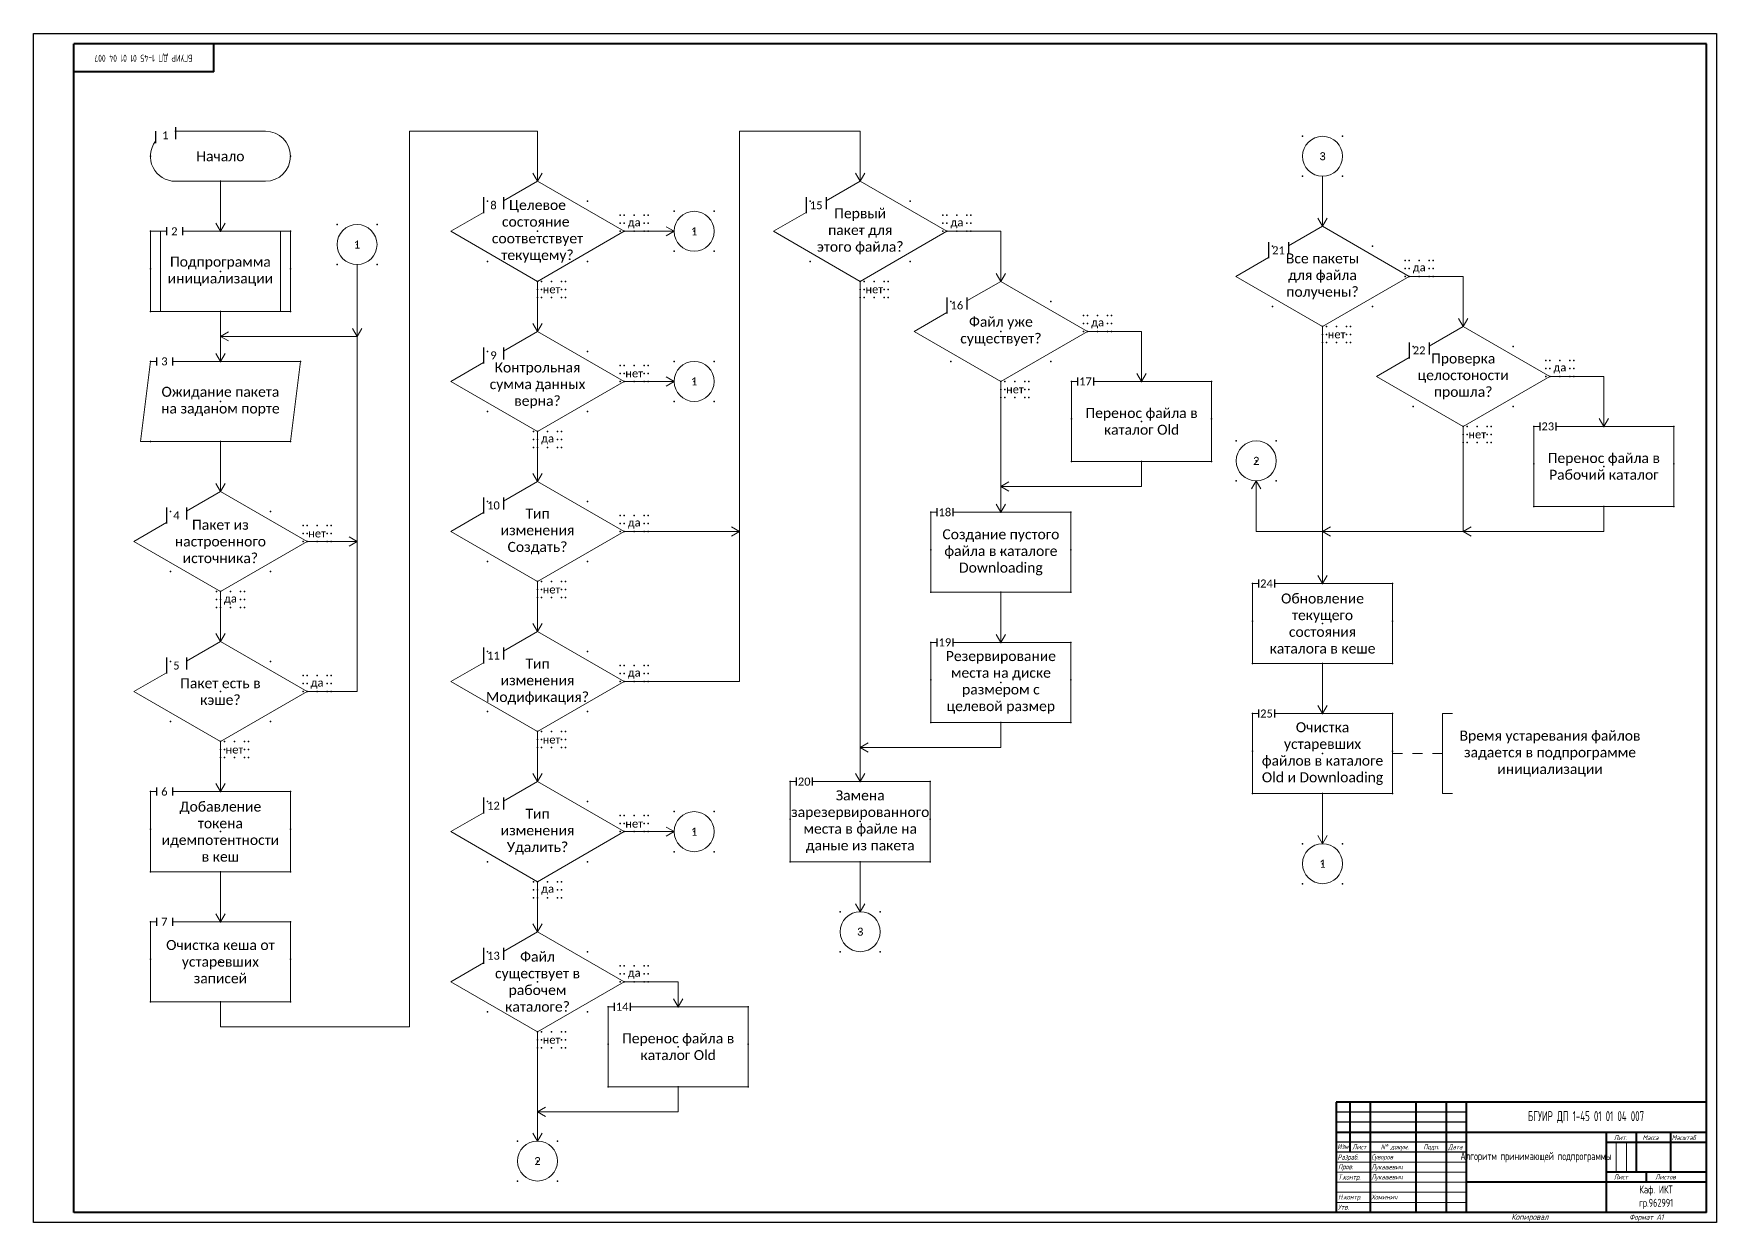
# Model space of a CAD drawing. Extents: x -1063 to 1165, y -1380 to -338.
# Drawn here: x -285 to 556, y -1314 to -720 of the extents above; entities that cross this region are included whole.
import ezdxf

# ---------------------------------------------------------------- set-up
doc = ezdxf.new("R2010")
doc.units = 0
doc.header["$MEASUREMENT"] = 0
doc.layers.get('0').update_dxf_attribs({"linetype": 'CONTINUOUS'})
doc.layers.add('KONTUR', color=7, linetype='CONTINUOUS')
doc.layers.add('Тонкие', color=7, linetype='CONTINUOUS')
doc.layers.add('Невидимка', color=131, linetype='CONTINUOUS', plot=False)
for name, color, linetype, lineweight in [('Основная', 7, 'CONTINUOUS', 40), ('Схема', 50, 'CONTINUOUS', 20), ('текст', 7, 'CONTINUOUS', 20), ('тонкая', 7, 'CONTINUOUS', 20)]:
    doc.layers.add(name, color=color, linetype=linetype, lineweight=lineweight)
doc.styles.add('ЕСКД', font='eskd15.shx', dxfattribs={"width": 0.8})
doc.styles.add('стиль1', font='romans.shx', dxfattribs={"width": 0.75, "oblique": 15, "height": 3.5})

msp = doc.modelspace()

# ---------------------------------------------------------------- linework, layer by layer
for p, q in [((430.74, -1259.18), (365.74, -1259.18)), ((430.74, -1264.18), (365.74, -1264.18)), ((430.74, -1274.18), (365.74, -1274.18)), ((430.74, -1279.18), (365.74, -1279.18)), ((500.74, -1309.18), (500.74, -1309.18))]:
    msp.add_line(p, q)
at = {"layer": 'KONTUR'}
for p, q in [((-285.26, -1314.18), (-285.26, -720.18)), ((-285.26, -720.18), (555.74, -720.18)), ((555.74, -720.18), (555.74, -1314.18)), ((555.74, -1314.18), (-285.26, -1314.18))]:
    msp.add_line(p, q, dxfattribs=at)
at = {"layer": 'Невидимка'}
for p, q in [((-224.43, -768.95), (-224.43, -774.95)), ((-214.43, -766.95), (-214.43, -772.95)), ((-60.44, -801.95), (-60.44, -809.95)), ((-50.44, -801.95), (-50.44, -807.95)), ((100.85, -801.95), (100.85, -809.95)), ((110.85, -801.95), (110.85, -807.95)), ((-218.93, -816.95), (-218.93, -820.95)), ((-210.93, -816.95), (-210.93, -820.95)), ((331.91, -824.45), (331.91, -832.45)), ((341.91, -824.45), (341.91, -830.45)), ((171.16, -851.95), (171.16, -859.95)), ((181.16, -851.95), (181.16, -857.95)), ((402.21, -874.45), (402.21, -882.45)), ((412.21, -874.45), (412.21, -880.45)), ((-223.93, -881.95), (-223.93, -885.95)), ((-215.93, -881.95), (-215.93, -885.95)), ((-60.44, -876.95), (-60.44, -884.95)), ((-50.44, -876.95), (-50.44, -882.95)), ((236.46, -891.95), (236.46, -895.95)), ((244.46, -891.95), (244.46, -895.95)), ((467.51, -914.45), (467.51, -918.45)), ((475.51, -914.45), (475.51, -918.45)), ((-218.93, -956.95), (-218.93, -964.95)), ((-208.93, -956.95), (-208.93, -962.95)), ((-60.44, -951.95), (-60.44, -959.95)), ((-50.44, -951.95), (-50.44, -957.95)), ((166.16, -957.35), (166.16, -961.35)), ((174.16, -957.35), (174.16, -961.35)), ((326.91, -992.95), (326.91, -996.95)), ((334.91, -992.95), (334.91, -996.95)), ((166.16, -1022.35), (166.16, -1026.35)), ((174.16, -1022.35), (174.16, -1026.35)), ((-218.93, -1031.95), (-218.93, -1039.95)), ((-208.93, -1031.95), (-208.93, -1037.95)), ((-60.44, -1026.95), (-60.44, -1034.95)), ((-50.44, -1026.95), (-50.44, -1032.95)), ((326.91, -1057.95), (326.91, -1061.95)), ((334.91, -1057.95), (334.91, -1061.95)), ((95.85, -1091.95), (95.85, -1095.95)), ((103.85, -1091.95), (103.85, -1095.95)), ((-223.93, -1096.95), (-223.93, -1100.95)), ((-215.93, -1096.95), (-215.93, -1100.95)), ((-60.44, -1101.95), (-60.44, -1109.95)), ((-50.44, -1101.95), (-50.44, -1107.95)), ((-223.93, -1161.95), (-223.93, -1165.95)), ((-215.93, -1161.95), (-215.93, -1165.95)), ((-60.44, -1176.95), (-60.44, -1184.95)), ((-50.44, -1176.95), (-50.44, -1182.95)), ((4.86, -1204.45), (4.86, -1208.45)), ((12.86, -1204.45), (12.86, -1208.45))]:
    msp.add_line(p, q, dxfattribs=at)
for p in [(-214.43, -768.95), (348.91, -771.45), (368.91, -771.45), (-226.93, -781.45), (-156.93, -781.45), (358.91, -781.45), (358.91, -781.45), (-191.93, -793.95), (348.91, -791.45), (368.91, -791.45), (-58.44, -803.95), (-8.44, -803.95), (102.85, -803.95), (152.85, -803.95), (-133.63, -815.55), (-113.63, -815.55), (7.86, -810.95), (7.86, -814.95), (9.86, -810.95), (9.86, -814.95), (14.86, -810.95), (19.86, -810.95), (19.86, -814.95), (21.86, -810.95), (21.86, -814.95), (34.86, -808.95), (54.86, -808.95), (169.16, -810.95), (169.16, -814.95), (171.16, -810.95), (171.16, -814.95), (176.16, -810.95), (181.16, -810.95), (181.16, -814.95), (183.16, -810.95), (183.16, -814.95), (-226.93, -818.95), (-191.93, -818.95), (-156.93, -818.95), (-33.44, -818.95), (7.86, -818.95), (9.86, -818.95), (14.86, -818.95), (19.86, -818.95), (21.86, -818.95), (44.86, -818.95), (44.86, -818.95), (127.85, -818.95), (169.16, -818.95), (171.16, -818.95), (176.16, -818.95), (181.16, -818.95), (183.16, -818.95), (-123.63, -825.55), (-123.63, -825.55), (34.86, -828.95), (54.86, -828.95), (333.91, -826.45), (383.91, -826.45), (-226.93, -837.7), (-191.93, -838.95), (-191.93, -838.95), (-156.93, -837.7), (-133.63, -835.55), (-113.63, -835.55), (-58.44, -833.95), (-8.44, -833.95), (102.85, -833.95), (152.85, -833.95), (400.21, -833.45), (400.21, -837.45), (402.21, -833.45), (402.21, -837.45), (407.21, -833.45), (412.21, -833.45), (412.21, -837.45), (414.21, -833.45), (414.21, -837.45), (-33.44, -843.95), (-33.44, -847.95), (-31.44, -843.95), (-31.44, -847.95), (-26.44, -843.95), (-21.44, -843.95), (-21.44, -847.95), (-19.44, -843.95), (-19.44, -847.95), (127.85, -843.95), (127.85, -847.95), (129.85, -843.95), (129.85, -847.95), (134.85, -843.95), (139.85, -843.95), (139.85, -847.95), (141.85, -843.95), (141.85, -847.95), (358.91, -841.45), (400.21, -841.45), (402.21, -841.45), (407.21, -841.45), (412.21, -841.45), (414.21, -841.45), (-33.44, -851.95), (-31.44, -851.95), (-26.44, -851.95), (-21.44, -851.95), (-19.44, -851.95), (127.85, -851.95), (129.85, -851.95), (134.85, -851.95), (139.85, -851.95), (141.85, -851.95), (173.16, -853.95), (223.16, -853.95), (333.91, -856.45), (383.91, -856.45), (-226.93, -858.95), (-191.93, -858.95), (-156.93, -858.95), (239.46, -860.95), (239.46, -864.95), (241.46, -860.95), (241.46, -864.95), (246.46, -860.95), (251.46, -860.95), (251.46, -864.95), (253.46, -860.95), (253.46, -864.95), (198.16, -868.95), (239.46, -868.95), (241.46, -868.95), (246.46, -868.95), (251.46, -868.95), (253.46, -868.95), (358.91, -866.45), (358.91, -866.45), (358.91, -870.45), (358.91, -870.45), (358.91, -874.45), (358.91, -874.45), (360.91, -866.45), (360.91, -866.45), (360.91, -870.45), (360.91, -870.45), (360.91, -874.45), (360.91, -874.45), (365.91, -866.45), (365.91, -866.45), (365.91, -874.45), (365.91, -874.45), (370.91, -866.45), (370.91, -866.45), (370.91, -870.45), (370.91, -870.45), (370.91, -874.45), (370.91, -874.45), (372.91, -866.45), (372.91, -866.45), (372.91, -870.45), (372.91, -870.45), (372.91, -874.45), (372.91, -874.45), (-58.44, -878.95), (-8.44, -878.95), (404.21, -876.45), (454.21, -876.45), (-226.93, -883.95), (-191.93, -883.95), (-151.93, -883.95), (7.86, -885.95), (7.86, -889.95), (9.86, -885.95), (9.86, -889.95), (14.86, -885.95), (19.86, -885.95), (19.86, -889.95), (21.86, -885.95), (21.86, -889.95), (34.86, -883.95), (54.86, -883.95), (173.16, -883.95), (223.16, -883.95), (429.21, -891.45), (470.51, -883.45), (470.51, -887.45), (470.51, -891.45), (472.51, -883.45), (472.51, -887.45), (472.51, -891.45), (477.51, -883.45), (477.51, -891.45), (482.51, -883.45), (482.51, -887.45), (482.51, -891.45), (484.51, -883.45), (484.51, -887.45), (484.51, -891.45), (-33.44, -893.95), (7.86, -893.95), (9.86, -893.95), (14.86, -893.95), (19.86, -893.95), (21.86, -893.95), (44.86, -893.95), (44.86, -893.95), (198.16, -893.95), (198.16, -897.95), (200.16, -893.95), (200.16, -897.95), (205.16, -893.95), (210.16, -893.95), (210.16, -897.95), (212.16, -893.95), (212.16, -897.95), (233.46, -893.95), (268.46, -893.95), (303.46, -893.95), (-191.93, -903.95), (-191.93, -903.95), (34.86, -903.95), (54.86, -903.95), (198.16, -901.95), (200.16, -901.95), (205.16, -901.95), (210.16, -901.95), (212.16, -901.95), (404.21, -906.45), (454.21, -906.45), (-58.44, -908.95), (-8.44, -908.95), (233.46, -912.7), (268.46, -913.95), (268.46, -913.95), (303.46, -912.7), (429.21, -916.45), (431.21, -916.45), (436.21, -916.45), (441.21, -916.45), (443.21, -916.45), (464.51, -916.45), (499.51, -916.45), (534.51, -916.45), (-226.93, -923.95), (-191.93, -923.95), (-156.93, -923.95), (-35.44, -918.95), (-35.44, -922.95), (-33.44, -918.95), (-33.44, -922.95), (-28.44, -918.95), (-23.44, -918.95), (-23.44, -922.95), (-21.44, -918.95), (-21.44, -922.95), (315.78, -923.66), (335.78, -923.66), (429.21, -920.45), (429.21, -924.45), (431.21, -920.45), (431.21, -924.45), (436.21, -924.45), (441.21, -920.45), (441.21, -924.45), (443.21, -920.45), (443.21, -924.45), (-35.44, -926.95), (-33.44, -926.95), (-28.44, -926.95), (-23.44, -926.95), (-21.44, -926.95), (233.46, -933.95), (268.46, -933.95), (303.46, -933.95), (325.78, -933.66), (325.78, -933.66), (464.51, -935.2), (499.51, -936.45), (499.51, -936.45), (534.51, -935.2), (315.78, -943.66), (335.78, -943.66), (-58.44, -953.95), (-8.44, -953.95), (464.51, -956.45), (499.51, -956.45), (534.51, -956.45), (-216.93, -958.95), (-166.93, -958.95), (-150.63, -965.95), (-148.63, -965.95), (-143.63, -965.95), (-138.63, -965.95), (-136.63, -965.95), (7.86, -960.95), (7.86, -964.95), (9.86, -960.95), (9.86, -964.95), (14.86, -960.95), (19.86, -960.95), (19.86, -964.95), (21.86, -960.95), (21.86, -964.95), (163.16, -959.35), (198.16, -959.35), (233.16, -959.35), (-191.93, -973.95), (-150.63, -969.95), (-150.63, -973.95), (-148.63, -969.95), (-148.63, -973.95), (-143.63, -973.95), (-138.63, -969.95), (-138.63, -973.95), (-136.63, -969.95), (-136.63, -973.95), (-33.44, -968.95), (7.86, -968.95), (9.86, -968.95), (14.86, -968.95), (19.86, -968.95), (21.86, -968.95), (-58.44, -983.95), (-8.44, -983.95), (163.16, -978.1), (198.16, -979.35), (198.16, -979.35), (233.16, -978.1), (-216.93, -988.95), (-166.93, -988.95), (-193.93, -998.95), (-191.93, -998.95), (-186.93, -998.95), (-181.93, -998.95), (-179.93, -998.95), (-33.44, -993.95), (-33.44, -997.95), (-31.44, -993.95), (-31.44, -997.95), (-26.44, -993.95), (-21.44, -993.95), (-21.44, -997.95), (-19.44, -993.95), (-19.44, -997.95), (163.16, -999.35), (198.16, -999.35), (233.16, -999.35), (323.91, -994.95), (358.91, -994.95), (393.91, -994.95), (-193.93, -1002.95), (-193.93, -1006.95), (-191.93, -1002.95), (-191.93, -1006.95), (-186.93, -1006.95), (-181.93, -1002.95), (-181.93, -1006.95), (-179.93, -1002.95), (-179.93, -1006.95), (-33.44, -1001.95), (-31.44, -1001.95), (-26.44, -1001.95), (-21.44, -1001.95), (-19.44, -1001.95), (323.91, -1013.7), (358.91, -1014.95), (358.91, -1014.95), (393.91, -1013.7), (163.16, -1024.35), (198.16, -1024.35), (233.16, -1024.35), (-216.93, -1033.95), (-166.93, -1033.95), (-58.44, -1028.95), (-8.44, -1028.95), (-150.63, -1040.95), (-148.63, -1040.95), (-143.63, -1040.95), (-138.63, -1040.95), (-136.63, -1040.95), (7.86, -1035.95), (7.86, -1039.95), (9.86, -1035.95), (9.86, -1039.95), (14.86, -1035.95), (19.86, -1035.95), (19.86, -1039.95), (21.86, -1035.95), (21.86, -1039.95), (323.91, -1034.95), (358.91, -1034.95), (393.91, -1034.95), (-191.93, -1048.95), (-150.63, -1044.95), (-150.63, -1048.95), (-148.63, -1044.95), (-148.63, -1048.95), (-143.63, -1048.95), (-138.63, -1044.95), (-138.63, -1048.95), (-136.63, -1044.95), (-136.63, -1048.95), (-33.44, -1043.95), (7.86, -1043.95), (9.86, -1043.95), (14.86, -1043.95), (19.86, -1043.95), (21.86, -1043.95), (163.16, -1043.1), (198.16, -1044.35), (198.16, -1044.35), (233.16, -1043.1), (-58.44, -1058.95), (-8.44, -1058.95), (-216.93, -1063.95), (-166.93, -1063.95), (163.16, -1064.35), (198.16, -1064.35), (233.16, -1064.35), (323.91, -1059.95), (358.91, -1059.95), (393.91, -1059.95), (-191.93, -1073.95), (-189.93, -1073.95), (-184.93, -1073.95), (-179.93, -1073.95), (-177.93, -1073.95), (-33.44, -1068.95), (-33.44, -1072.95), (-31.44, -1068.95), (-31.44, -1072.95), (-26.44, -1068.95), (-21.44, -1068.95), (-21.44, -1072.95), (-19.44, -1068.95), (-19.44, -1072.95), (-191.93, -1077.95), (-191.93, -1081.95), (-189.93, -1077.95), (-189.93, -1081.95), (-184.93, -1081.95), (-179.93, -1077.95), (-179.93, -1081.95), (-177.93, -1077.95), (-177.93, -1081.95), (-33.44, -1076.95), (-31.44, -1076.95), (-26.44, -1076.95), (-21.44, -1076.95), (-19.44, -1076.95), (323.91, -1078.7), (358.91, -1079.95), (358.91, -1079.95), (393.91, -1078.7), (-226.93, -1098.95), (-191.93, -1098.95), (-156.93, -1098.95), (92.85, -1093.95), (127.85, -1093.95), (162.85, -1093.95), (323.91, -1099.95), (358.91, -1099.95), (393.91, -1099.95), (-58.44, -1103.95), (-8.44, -1103.95), (34.86, -1108.95), (54.86, -1108.95), (-226.93, -1117.7), (-156.93, -1117.7), (7.86, -1110.95), (7.86, -1114.95), (9.86, -1110.95), (9.86, -1114.95), (14.86, -1110.95), (19.86, -1110.95), (19.86, -1114.95), (21.86, -1110.95), (21.86, -1114.95), (92.85, -1112.7), (127.85, -1113.95), (127.85, -1113.95), (162.85, -1112.7), (-191.93, -1118.95), (-191.93, -1118.95), (-33.44, -1118.95), (7.86, -1118.95), (9.86, -1118.95), (14.86, -1118.95), (19.86, -1118.95), (21.86, -1118.95), (44.86, -1118.95), (44.86, -1118.95), (348.91, -1124.95), (368.91, -1124.95), (-58.44, -1133.95), (-8.44, -1133.95), (34.86, -1128.95), (54.86, -1128.95), (92.85, -1133.95), (127.85, -1133.95), (162.85, -1133.95), (358.91, -1134.95), (358.91, -1134.95), (-226.93, -1138.95), (-191.93, -1138.95), (-156.93, -1138.95), (-35.44, -1143.95), (-35.44, -1147.95), (-35.44, -1151.95), (-33.44, -1143.95), (-33.44, -1147.95), (-33.44, -1151.95), (-28.44, -1143.95), (-28.44, -1151.95), (-23.44, -1143.95), (-23.44, -1147.95), (-23.44, -1151.95), (-21.44, -1143.95), (-21.44, -1147.95), (-21.44, -1151.95), (348.91, -1144.95), (368.91, -1144.95), (117.85, -1158.95), (137.85, -1158.95), (-226.93, -1163.95), (-191.93, -1163.95), (-156.93, -1163.95), (127.85, -1168.95), (127.85, -1168.95), (-226.93, -1182.7), (-191.93, -1183.95), (-191.93, -1183.95), (-156.93, -1182.7), (-58.44, -1178.95), (-8.44, -1178.95), (117.85, -1178.95), (137.85, -1178.95), (-33.44, -1193.95), (7.86, -1185.95), (7.86, -1189.95), (7.86, -1193.95), (9.86, -1185.95), (9.86, -1189.95), (9.86, -1193.95), (14.86, -1185.95), (14.86, -1193.95), (19.86, -1185.95), (19.86, -1189.95), (19.86, -1193.95), (21.86, -1185.95), (21.86, -1189.95), (21.86, -1193.95), (-226.93, -1203.95), (-191.93, -1203.95), (-156.93, -1203.95), (-58.44, -1208.95), (-8.44, -1208.95), (1.86, -1206.45), (36.86, -1206.45), (71.86, -1206.45), (-33.44, -1218.95), (-31.44, -1218.95), (-26.44, -1218.95), (-21.44, -1218.95), (-19.44, -1218.95), (-33.44, -1222.95), (-33.44, -1226.95), (-31.44, -1222.95), (-31.44, -1226.95), (-26.44, -1226.95), (-21.44, -1222.95), (-21.44, -1226.95), (-19.44, -1222.95), (-19.44, -1226.95), (1.86, -1225.2), (36.86, -1226.45), (36.86, -1226.45), (71.86, -1225.2), (1.86, -1246.45), (36.86, -1246.45), (71.86, -1246.45), (-43.44, -1273.55), (-23.44, -1273.55), (-33.44, -1283.55), (-33.44, -1283.55), (-43.44, -1293.55), (-23.44, -1293.55)]:
    msp.add_point(p, dxfattribs=at)
at = {"layer": 'Основная'}
for p, q in [((-265.26, -1269.18), (-265.26, -725.18)), ((550.74, -725.18), (-265.26, -725.18)), ((-195.26, -739.18), (-195.26, -725.18)), ((550.74, -1309.18), (550.74, -725.18)), ((-195.26, -739.18), (-265.26, -739.18)), ((365.74, -1254.18), (365.74, -1309.18)), ((550.74, -1254.18), (365.74, -1254.18)), ((372.74, -1279.18), (372.74, -1254.18)), ((382.74, -1254.18), (382.74, -1309.18)), ((405.74, -1309.18), (405.74, -1254.18)), ((420.74, -1254.18), (420.74, -1309.18)), ((430.74, -1254.18), (430.74, -1309.18)), ((-265.26, -1309.18), (-265.26, -1269.18)), ((365.74, -1269.18), (550.74, -1269.18)), ((500.74, -1269.18), (500.74, -1309.18)), ((515.74, -1269.18), (515.74, -1289.18)), ((532.74, -1269.18), (532.74, -1289.18)), ((500.74, -1274.18), (550.74, -1274.18)), ((550.74, -1294.18), (430.74, -1294.18)), ((550.74, -1289.18), (500.74, -1289.18)), ((520.74, -1289.18), (520.74, -1294.18)), ((550.74, -1309.18), (-265.26, -1309.18))]:
    msp.add_line(p, q, dxfattribs=at)
at = {"layer": 'Схема'}
for p, q in [((-214.43, -768.95), (-169.43, -768.95)), ((-97.46, -768.95), (-97.46, -1216.45)), ((-33.44, -768.95), (-97.46, -768.95)), ((-33.44, -768.95), (-33.44, -793.95)), ((-33.44, -768.95), (-33.44, -793.95)), ((127.85, -768.95), (67.44, -768.95)), ((67.44, -768.95), (67.44, -1043.95)), ((127.85, -768.95), (127.85, -793.95)), ((127.85, -768.95), (127.85, -793.95)), ((-33.44, -793.95), (-35.75, -789.95)), ((-33.44, -793.95), (-31.13, -789.95)), ((127.85, -793.95), (125.55, -789.95)), ((127.85, -793.95), (130.16, -789.95)), ((-214.43, -793.95), (-169.43, -793.95)), ((-191.93, -793.95), (-191.93, -818.95)), ((-33.44, -793.95), (-50.44, -803.77)), ((-33.44, -793.95), (9.86, -818.95)), ((127.85, -793.95), (110.85, -803.77)), ((127.85, -793.95), (171.16, -818.95)), ((358.91, -791.45), (358.91, -816.45)), ((358.91, -791.45), (358.91, -816.45)), ((-191.93, -818.95), (-194.24, -814.95)), ((-191.93, -818.95), (-189.62, -814.95)), ((-60.44, -809.54), (-76.74, -818.95)), ((100.85, -809.54), (84.55, -818.95)), ((358.91, -816.45), (356.6, -812.45)), ((358.91, -816.45), (361.22, -812.45)), ((-226.93, -818.95), (-218.93, -818.95)), ((-226.93, -818.95), (-226.93, -858.95)), ((-221.93, -818.95), (-221.93, -858.95)), ((-210.93, -818.95), (-156.93, -818.95)), ((-161.93, -818.95), (-161.93, -858.95)), ((-156.93, -818.95), (-156.93, -858.95)), ((-33.44, -843.95), (-76.74, -818.95)), ((-33.44, -843.95), (9.86, -818.95)), ((9.86, -818.95), (34.86, -818.95)), ((34.86, -818.95), (30.86, -816.64)), ((34.86, -818.95), (30.86, -821.26)), ((127.85, -843.95), (84.55, -818.95)), ((127.85, -843.95), (171.16, -818.95)), ((171.16, -818.95), (198.16, -818.95)), ((198.16, -818.95), (198.16, -843.95)), ((198.16, -818.95), (198.16, -843.95)), ((358.91, -816.45), (341.91, -826.27)), ((358.91, -816.45), (402.21, -841.45)), ((331.91, -832.04), (315.61, -841.45)), ((-123.63, -871.45), (-123.63, -835.55)), ((198.16, -843.95), (195.85, -839.95)), ((198.16, -843.95), (200.47, -839.95)), ((-33.44, -843.95), (-33.44, -868.95)), ((127.85, -843.95), (127.85, -1093.95)), ((198.16, -843.95), (181.16, -853.77)), ((198.16, -843.95), (241.46, -868.95)), ((358.91, -866.45), (315.61, -841.45)), ((358.91, -866.45), (402.21, -841.45)), ((402.21, -841.45), (429.21, -841.45)), ((429.21, -841.45), (429.21, -866.45)), ((429.21, -841.45), (429.21, -866.45)), ((-226.93, -858.95), (-156.93, -858.95)), ((-191.93, -871.45), (-191.93, -858.95)), ((-33.44, -868.95), (-35.75, -864.95)), ((-33.44, -868.95), (-31.13, -864.95)), ((171.16, -859.54), (154.85, -868.95)), ((429.21, -866.45), (426.9, -862.45)), ((429.21, -866.45), (431.52, -862.45)), ((-191.93, -871.45), (-187.93, -869.14)), ((-191.93, -871.45), (-191.93, -883.95)), ((-191.93, -871.45), (-123.63, -871.45)), ((-191.93, -871.45), (-187.93, -873.76)), ((-123.63, -871.45), (-125.94, -867.45)), ((-123.63, -871.45), (-121.32, -867.45)), ((-123.63, -1048.95), (-123.63, -871.45)), ((-33.44, -868.95), (-50.44, -878.77)), ((-33.44, -868.95), (9.86, -893.95)), ((198.16, -893.95), (154.85, -868.95)), ((198.16, -893.95), (241.46, -868.95)), ((241.46, -868.95), (268.46, -868.95)), ((268.46, -868.95), (268.46, -893.95)), ((268.46, -868.95), (268.46, -893.95)), ((358.91, -866.45), (358.91, -918.95)), ((429.21, -866.45), (412.21, -876.27)), ((429.21, -866.45), (472.51, -891.45)), ((-191.93, -883.95), (-194.24, -879.95)), ((-191.93, -883.95), (-189.62, -879.95)), ((402.21, -882.04), (385.91, -891.45)), ((-226.93, -883.95), (-231.93, -923.95)), ((-226.93, -883.95), (-223.93, -883.95)), ((-215.93, -883.95), (-151.93, -883.95)), ((-151.93, -883.95), (-156.93, -923.95)), ((-60.44, -884.54), (-76.74, -893.95)), ((268.46, -893.95), (266.15, -889.95)), ((268.46, -893.95), (270.77, -889.95)), ((429.21, -916.45), (385.91, -891.45)), ((429.21, -916.45), (472.51, -891.45)), ((472.51, -891.45), (499.51, -891.45)), ((499.51, -891.45), (499.51, -916.45)), ((499.51, -891.45), (499.51, -916.45)), ((-33.44, -918.95), (-76.74, -893.95)), ((-33.44, -918.95), (9.86, -893.95)), ((9.86, -893.95), (34.86, -893.95)), ((34.86, -893.95), (30.86, -891.64)), ((34.86, -893.95), (30.86, -896.26)), ((198.16, -893.95), (198.16, -959.35)), ((233.46, -893.95), (236.46, -893.95)), ((233.46, -893.95), (233.46, -933.95)), ((244.46, -893.95), (303.46, -893.95)), ((303.46, -893.95), (303.46, -933.95)), ((429.21, -916.45), (429.21, -968.95)), ((464.51, -916.45), (467.51, -916.45)), ((464.51, -916.45), (464.51, -956.45)), ((475.51, -916.45), (534.51, -916.45)), ((499.51, -916.45), (497.2, -912.45)), ((499.51, -916.45), (501.82, -912.45)), ((534.51, -916.45), (534.51, -956.45)), ((-231.93, -923.95), (-156.93, -923.95)), ((-191.93, -923.95), (-191.93, -948.95)), ((-33.44, -918.95), (-33.44, -943.95)), ((-33.44, -918.95), (-33.44, -943.95)), ((358.91, -918.95), (358.91, -968.95)), ((-33.44, -943.95), (-35.75, -939.95)), ((-33.44, -943.95), (-31.13, -939.95)), ((233.46, -933.95), (303.46, -933.95)), ((268.46, -933.95), (268.46, -946.45)), ((-191.93, -948.95), (-208.93, -958.77)), ((-191.93, -948.95), (-194.24, -944.95)), ((-191.93, -948.95), (-189.62, -944.95)), ((-191.93, -948.95), (-148.63, -973.95)), ((-33.44, -943.95), (-50.44, -953.77)), ((-33.44, -943.95), (9.86, -968.95)), ((198.16, -946.45), (202.16, -944.14)), ((268.46, -946.45), (198.16, -946.45)), ((198.16, -946.45), (202.16, -948.76)), ((325.78, -943.66), (323.47, -947.66)), ((325.78, -943.66), (325.78, -968.95)), ((325.78, -943.66), (328.09, -947.66)), ((198.16, -959.35), (195.85, -955.35)), ((198.16, -959.35), (200.47, -955.35)), ((464.51, -956.45), (534.51, -956.45)), ((499.51, -956.45), (499.51, -968.95)), ((-218.93, -964.54), (-235.23, -973.95)), ((-60.44, -959.54), (-76.74, -968.95)), ((67.44, -968.95), (63.44, -966.64)), ((163.16, -959.35), (166.16, -959.35)), ((163.16, -959.35), (163.16, -999.35)), ((174.16, -959.35), (233.16, -959.35)), ((233.16, -959.35), (233.16, -999.35)), ((358.91, -968.95), (362.91, -966.64)), ((429.21, -968.95), (433.21, -966.64)), ((-191.93, -998.95), (-235.23, -973.95)), ((-191.93, -998.95), (-148.63, -973.95)), ((-148.63, -973.95), (-123.63, -973.95)), ((-123.63, -973.95), (-127.63, -971.64)), ((-123.63, -973.95), (-127.63, -976.26)), ((-33.44, -993.95), (-76.74, -968.95)), ((-33.44, -993.95), (9.86, -968.95)), ((9.86, -968.95), (67.44, -968.95)), ((67.44, -968.95), (63.44, -971.26)), ((358.91, -968.95), (325.78, -968.95)), ((429.21, -968.95), (358.91, -968.95)), ((358.91, -968.95), (358.91, -994.95)), ((358.91, -968.95), (362.91, -971.26)), ((499.51, -968.95), (429.21, -968.95)), ((429.21, -968.95), (433.21, -971.26)), ((358.91, -994.95), (356.6, -990.95)), ((358.91, -994.95), (361.22, -990.95)), ((-191.93, -998.95), (-191.93, -1023.95)), ((-33.44, -993.95), (-33.44, -1018.95)), ((-33.44, -993.95), (-33.44, -1018.95)), ((163.16, -999.35), (233.16, -999.35)), ((198.16, -999.35), (198.16, -1024.35)), ((323.91, -994.95), (326.91, -994.95)), ((323.91, -994.95), (323.91, -1034.95)), ((334.91, -994.95), (393.91, -994.95)), ((393.91, -994.95), (393.91, -1034.95)), ((-33.44, -1018.95), (-35.75, -1014.95)), ((-33.44, -1018.95), (-31.13, -1014.95)), ((-191.93, -1023.95), (-208.93, -1033.77)), ((-191.93, -1023.95), (-194.24, -1019.95)), ((-191.93, -1023.95), (-189.62, -1019.95)), ((-191.93, -1023.95), (-148.63, -1048.95)), ((-33.44, -1018.95), (-50.44, -1028.77)), ((-33.44, -1018.95), (9.86, -1043.95)), ((163.16, -1024.35), (166.16, -1024.35)), ((163.16, -1024.35), (163.16, -1064.35)), ((174.16, -1024.35), (233.16, -1024.35)), ((198.16, -1024.35), (195.85, -1020.35)), ((198.16, -1024.35), (200.47, -1020.35)), ((233.16, -1024.35), (233.16, -1064.35)), ((-218.93, -1039.54), (-235.23, -1048.95)), ((-60.44, -1034.54), (-76.74, -1043.95)), ((323.91, -1034.95), (393.91, -1034.95)), ((358.91, -1034.95), (358.91, -1059.95)), ((-191.93, -1073.95), (-235.23, -1048.95)), ((-191.93, -1073.95), (-148.63, -1048.95)), ((-148.63, -1048.95), (-123.63, -1048.95)), ((-33.44, -1068.95), (-76.74, -1043.95)), ((-33.44, -1068.95), (9.86, -1043.95)), ((9.86, -1043.95), (67.44, -1043.95)), ((358.91, -1059.95), (356.6, -1055.95)), ((358.91, -1059.95), (361.22, -1055.95)), ((163.16, -1064.35), (233.16, -1064.35)), ((198.16, -1064.35), (198.16, -1076.85)), ((323.91, -1059.95), (326.91, -1059.95)), ((323.91, -1059.95), (323.91, -1099.95)), ((334.91, -1059.95), (393.91, -1059.95)), ((393.91, -1059.95), (393.91, -1099.95)), ((418.91, -1059.95), (423.91, -1059.95)), ((418.91, -1059.95), (418.91, -1099.95)), ((-191.93, -1073.95), (-191.93, -1098.95)), ((-191.93, -1073.95), (-191.93, -1098.95)), ((-33.44, -1068.95), (-33.44, -1093.95)), ((-33.44, -1068.95), (-33.44, -1093.95)), ((127.85, -1076.85), (131.85, -1074.54)), ((198.16, -1076.85), (127.85, -1076.85)), ((127.85, -1076.85), (131.85, -1079.16)), ((393.91, -1079.95), (398.91, -1079.95)), ((403.91, -1079.95), (408.91, -1079.95)), ((413.91, -1079.95), (418.91, -1079.95)), ((-33.44, -1093.95), (-35.75, -1089.95)), ((-33.44, -1093.95), (-31.13, -1089.95)), ((127.85, -1093.95), (125.55, -1089.95)), ((127.85, -1093.95), (130.16, -1089.95)), ((-226.93, -1098.95), (-223.93, -1098.95)), ((-226.93, -1098.95), (-226.93, -1138.95)), ((-215.93, -1098.95), (-156.93, -1098.95)), ((-191.93, -1098.95), (-194.24, -1094.95)), ((-191.93, -1098.95), (-189.62, -1094.95)), ((-156.93, -1098.95), (-156.93, -1138.95)), ((-33.44, -1093.95), (-50.44, -1103.77)), ((-33.44, -1093.95), (9.86, -1118.95)), ((92.85, -1093.95), (95.85, -1093.95)), ((92.85, -1093.95), (92.85, -1133.95)), ((103.85, -1093.95), (162.85, -1093.95)), ((162.85, -1093.95), (162.85, -1133.95)), ((323.91, -1099.95), (393.91, -1099.95)), ((358.91, -1099.95), (358.91, -1124.95)), ((418.91, -1099.95), (423.91, -1099.95)), ((-60.44, -1109.54), (-76.74, -1118.95)), ((34.86, -1118.95), (30.86, -1116.64)), ((-33.44, -1143.95), (-76.74, -1118.95)), ((-33.44, -1143.95), (9.86, -1118.95)), ((9.86, -1118.95), (34.86, -1118.95)), ((34.86, -1118.95), (30.86, -1121.26)), ((358.91, -1124.95), (356.6, -1120.95)), ((358.91, -1124.95), (361.22, -1120.95)), ((92.85, -1133.95), (162.85, -1133.95)), ((127.85, -1133.95), (127.85, -1158.95)), ((127.85, -1133.95), (127.85, -1158.95)), ((-226.93, -1138.95), (-156.93, -1138.95)), ((-191.93, -1138.95), (-191.93, -1163.95)), ((-33.44, -1143.95), (-33.44, -1168.95)), ((-33.44, -1143.95), (-33.44, -1168.95)), ((-191.93, -1163.95), (-194.24, -1159.95)), ((-191.93, -1163.95), (-189.62, -1159.95)), ((127.85, -1158.95), (125.55, -1154.95)), ((127.85, -1158.95), (130.16, -1154.95)), ((-226.93, -1163.95), (-223.93, -1163.95)), ((-226.93, -1163.95), (-226.93, -1203.95)), ((-215.93, -1163.95), (-156.93, -1163.95)), ((-156.93, -1163.95), (-156.93, -1203.95)), ((-33.44, -1168.95), (-50.44, -1178.77)), ((-33.44, -1168.95), (-35.75, -1164.95)), ((-33.44, -1168.95), (-31.13, -1164.95)), ((-33.44, -1168.95), (9.86, -1193.95)), ((-60.44, -1184.54), (-76.74, -1193.95)), ((-33.44, -1218.95), (-76.74, -1193.95)), ((-33.44, -1218.95), (9.86, -1193.95)), ((9.86, -1193.95), (36.86, -1193.95)), ((36.86, -1193.95), (36.86, -1206.45)), ((36.86, -1193.95), (36.86, -1206.45)), ((36.86, -1206.45), (34.55, -1202.45)), ((36.86, -1206.45), (39.17, -1202.45)), ((-226.93, -1203.95), (-156.93, -1203.95)), ((-191.93, -1203.95), (-191.93, -1216.45)), ((1.86, -1206.45), (4.86, -1206.45)), ((1.86, -1206.45), (1.86, -1246.45)), ((12.86, -1206.45), (71.86, -1206.45)), ((71.86, -1206.45), (71.86, -1246.45)), ((-191.93, -1216.45), (-97.46, -1216.45)), ((-33.44, -1218.95), (-33.44, -1273.55)), ((1.86, -1246.45), (71.86, -1246.45)), ((36.86, -1246.45), (36.86, -1258.95)), ((-33.44, -1258.95), (-29.44, -1256.64)), ((36.86, -1258.95), (-33.44, -1258.95)), ((-33.44, -1258.95), (-29.44, -1261.26)), ((-33.44, -1273.55), (-35.75, -1269.55)), ((-33.44, -1273.55), (-31.13, -1269.55))]:
    msp.add_line(p, q, dxfattribs=at)
for centre in [(358.91, -781.45), (-123.63, -825.55), (44.86, -818.95), (44.86, -893.95), (325.78, -933.66), (44.86, -1118.95), (358.91, -1134.95), (127.85, -1168.95), (-33.44, -1283.55)]:
    msp.add_circle(centre, 10, dxfattribs=at)
for centre, start, end in [((-169.43, -781.45), 270, 90), ((-214.43, -781.45), 143.1301, 270)]:
    msp.add_arc(centre, 12.5, start, end, dxfattribs=at)
at = {"layer": 'тонкая'}
for p, q in [((505.72, -1274.39), (505.72, -1289.18)), ((510.8, -1274.39), (510.8, -1289.18)), ((365.74, -1284.18), (430.74, -1284.18)), ((430.74, -1289.18), (365.74, -1289.18)), ((430.74, -1294.18), (365.74, -1294.18))]:
    msp.add_line(p, q, dxfattribs=at)
for points in [[(365.74, -1299.18), (430.74, -1299.18)], [(365.74, -1304.18), (430.74, -1304.18)]]:
    msp.add_lwpolyline(points, dxfattribs=at)

# ---------------------------------------------------------------- texts
at = {"layer": 'Схема', "attachment_point": 5}
for s, width, gutter_width, insert, char_height in [('{\\fCalibri|b0|i0|c0|p34;1}', 10, 20, (-219.43, -770.95), 4), ('{\\fCalibri|b0|i0|c204|p34;Начало}', 37.5, 25, (-191.93, -781.45), 5), ('{\\fCalibri|b0|i0|c204|p34;3}', 20, 20, (358.91, -781.45), 4), ('{\\fCalibri|b0|i0|c204|p34;8}', 10, 20, (-55.44, -805.95), 4), ('{\\fCalibri|b0|i0|c204|p34;Целевое состояние  соответствует текущему\\fCalibri|b0|i0|c0|p34;?}', 50, 20, (-33.44, -818.95), 5), ('{\\fCalibri|b0|i0|c204|p34;15}', 10, 20, (105.85, -805.95), 4), ('{\\fCalibri|b0|i0|c204|p34;Первый \\fCalibri|b0|i0|c0|p34;\\P\\fCalibri|b0|i0|c204|p34;пакет для этого файла\\fCalibri|b0|i0|c0|p34;?}', 50, 20, (127.85, -818.95), 5), ('{\\fCalibri|b0|i0|c204|p34;да}', 10, 20, (14.86, -814.95), 4), ('{\\fCalibri|b0|i0|c204|p34;да}', 10, 20, (176.16, -814.95), 4), ('{\\fCalibri|b0|i0|c204|p34;2}', 10, 20, (-214.93, -818.95), 4), ('{\\fCalibri|b0|i0|c0|p34;1}', 20, 20, (-123.63, -825.55), 4), ('{\\fCalibri|b0|i0|c0|p34;1}', 20, 20, (44.86, -818.95), 4), ('{\\fCalibri|b0|i0|c204|p34;Подпрограмма инициализации}', 62.5, 25, (-191.93, -838.95), 5), ('{\\fCalibri|b0|i0|c0|p34;2\\fCalibri|b0|i0|c204|p34;1}', 10, 20, (336.91, -828.45), 4), ('{\\fCalibri|b0|i0|c204|p34;Все пакеты для файла получены\\fCalibri|b0|i0|c0|p34;?}', 50, 20, (358.91, -841.45), 5), ('{\\fCalibri|b0|i0|c204|p34;да}', 10, 20, (407.21, -837.45), 4), ('{\\fCalibri|b0|i0|c204|p34;нет}', 10, 20, (-26.44, -847.95), 4), ('{\\fCalibri|b0|i0|c204|p34;нет}', 10, 20, (134.85, -847.95), 4), ('{\\fCalibri|b0|i0|c204|p34;16}', 10, 20, (176.16, -855.95), 4), ('{\\fCalibri|b0|i0|c204|p34;Файл уже существует\\fCalibri|b0|i0|c0|p34;?}', 50, 20, (198.16, -868.95), 5), ('{\\fCalibri|b0|i0|c204|p34;да}', 10, 20, (246.46, -864.95), 4), ('{\\fCalibri|b0|i0|c204|p34;нет}', 10, 20, (365.91, -870.45), 4), ('{\\fCalibri|b0|i0|c204|p34;нет}', 10, 20, (365.91, -870.45), 4), ('{\\fCalibri|b0|i0|c204|p34;3}', 10, 20, (-219.93, -883.95), 4), ('{\\fCalibri|b0|i0|c204|p34;9}', 10, 20, (-55.44, -880.95), 4), ('{\\fCalibri|b0|i0|c0|p34;2\\fCalibri|b0|i0|c204|p34;2}', 10, 20, (407.21, -878.45), 4), ('{\\fCalibri|b0|i0|c204|p34;Проверка целостоности прошла\\fCalibri|b0|i0|c0|p34;?}', 50, 20, (429.21, -891.45), 5), ('{\\fCalibri|b0|i0|c204|p34;Контрольная сумма данных верна?}', 50, 20, (-33.44, -895.95), 5), ('{\\fCalibri|b0|i0|c204|p34;нет}', 10, 20, (14.86, -889.95), 4), ('{\\fCalibri|b0|i0|c204|p34;да}', 10, 20, (477.51, -887.45), 4), ('{\\fCalibri|b0|i0|c204|p34;Ожидание пакета на заданом порте}', 62.5, 25, (-191.93, -903.95), 5), ('{\\fCalibri|b0|i0|c0|p34;1}', 20, 20, (44.86, -893.95), 4), ('{\\fCalibri|b0|i0|c204|p34;нет}', 10, 20, (205.16, -897.95), 4), ('{\\fCalibri|b0|i0|c204|p34;17}', 10, 20, (240.46, -893.95), 4), ('{\\fCalibri|b0|i0|c204|p34;Перенос файла в каталог \\fCalibri|b0|i0|c0|p34;Old}', 62.5, 25, (268.46, -913.95), 5), ('{\\fCalibri|b0|i0|c204|p34;23}', 10, 20, (471.51, -916.45), 4), ('{\\fCalibri|b0|i0|c204|p34;да}', 10, 20, (-28.44, -922.95), 4), ('{\\fCalibri|b0|i0|c204|p34;нет}', 10, 20, (436.21, -920.45), 4), ('{\\fCalibri|b0|i0|c204|p34;2}', 20, 20, (325.78, -933.66), 4), ('{\\fCalibri|b0|i0|c204|p34;Перенос файла в Рабочий каталог}', 62.5, 25, (499.51, -936.45), 5), ('{\\fCalibri|b0|i0|c204|p34;10}', 10, 20, (-55.44, -955.95), 4), ('{\\fCalibri|b0|i0|c204|p34;Тип изменения Создать?}', 50, 20, (-33.44, -968.95), 5), ('{\\fCalibri|b0|i0|c204|p34;18}', 10, 20, (170.16, -959.35), 4), ('{\\fCalibri|b0|i0|c204|p34;4}', 10, 20, (-213.93, -960.95), 4), ('{\\fCalibri|b0|i0|c204|p34;Пакет из настроенного источника\\fCalibri|b0|i0|c0|p34;?}', 50, 20, (-191.93, -973.95), 5), ('{\\fCalibri|b0|i0|c204|p34;да}', 10, 20, (14.86, -964.95), 4), ('{\\fCalibri|b0|i0|c204|p34;нет}', 10, 20, (-143.63, -969.95), 4), ('{\\fCalibri|b0|i0|c204|p34;Создание пустого файла в каталоге \\fCalibri|b0|i0|c0|p34;Downloading}', 62.5, 25, (198.16, -979.35), 5), ('{\\fCalibri|b0|i0|c204|p34;нет}', 10, 20, (-26.44, -997.95), 4), ('{\\fCalibri|b0|i0|c204|p34;24}', 10, 20, (330.91, -994.95), 4), ('{\\fCalibri|b0|i0|c204|p34;Обновление текущего состояния каталога в кеше}', 62.5, 25, (358.91, -1014.95), 5), ('{\\fCalibri|b0|i0|c204|p34;да}', 10, 20, (-186.93, -1002.95), 4), ('{\\fCalibri|b0|i0|c204|p34;19}', 10, 20, (170.16, -1024.35), 4), ('{\\fCalibri|b0|i0|c204|p34;5}', 10, 20, (-213.93, -1035.95), 4), ('{\\fCalibri|b0|i0|c204|p34;Тип изменения Модификация\\fCalibri|b0|i0|c0|p34;?}', 50, 20, (-33.44, -1043.95), 5), ('{\\fCalibri|b0|i0|c204|p34;11}', 10, 20, (-55.44, -1030.95), 4), ('{\\fCalibri|b0|i0|c204|p34;Резервирование места на диске размером с целевой размер}', 62.5, 25, (198.16, -1044.35), 5), ('{\\fCalibri|b0|i0|c204|p34;Пакет есть в кэше\\fCalibri|b0|i0|c0|p34;?}', 50, 20, (-191.93, -1048.95), 5), ('{\\fCalibri|b0|i0|c204|p34;да}', 10, 20, (14.86, -1039.95), 4), ('{\\fCalibri|b0|i0|c204|p34;да}', 10, 20, (-143.63, -1044.95), 4), ('{\\fCalibri|b0|i0|c204|p34;25}', 10, 20, (330.91, -1059.95), 4), ('{\\fCalibri|b0|i0|c204|p34;Очистка устаревших файлов в каталоге \\fCalibri|b0|i0|c0|p34;Old \\fCalibri|b0|i0|c204|p34;и \\fCalibri|b0|i0|c0|p34;Downloading}', 62.5, 25, (358.91, -1079.95), 5), ('{\\fCalibri|b0|i0|c204|p34;нет}', 10, 20, (-26.44, -1072.95), 4), ('{\\fCalibri|b0|i0|c204|p34;Время устаревания файлов задается в подпрограмме инициализации}', 100.5782, 25, (472.61, -1079.95), 5), ('{\\fCalibri|b0|i0|c204|p34;нет}', 10, 20, (-184.93, -1077.95), 4), ('{\\fCalibri|b0|i0|c204|p34;20}', 10, 20, (99.85, -1093.95), 4), ('{\\fCalibri|b0|i0|c204|p34;6}', 10, 20, (-219.93, -1098.95), 4), ('{\\fCalibri|b0|i0|c204|p34;Замена зарезервированного места в файле на даные из пакета}', 62.5, 25, (127.85, -1113.95), 5), ('{\\fCalibri|b0|i0|c204|p34;Добавление токена\\fCalibri|b0|i0|c0|p34; \\fCalibri|b0|i0|c204|p34;идемпотентности в кеш}', 62.5, 25, (-191.93, -1118.95), 5), ('{\\fCalibri|b0|i0|c204|p34;12}', 10, 20, (-55.44, -1105.95), 4), ('{\\fCalibri|b0|i0|c204|p34;Тип изменения Удалить\\fCalibri|b0|i0|c0|p34;?}', 50, 20, (-33.44, -1118.95), 5), ('{\\fCalibri|b0|i0|c204|p34;нет}', 10, 20, (14.86, -1114.95), 4), ('{\\fCalibri|b0|i0|c0|p34;1}', 20, 20, (44.86, -1118.95), 4), ('{\\fCalibri|b0|i0|c204|p34;1}', 20, 20, (358.91, -1134.95), 4), ('{\\fCalibri|b0|i0|c204|p34;да}', 10, 20, (-28.44, -1147.95), 4), ('{\\fCalibri|b0|i0|c204|p34;7}', 10, 20, (-219.93, -1163.95), 4), ('{\\fCalibri|b0|i0|c204|p34;3}', 20, 20, (127.85, -1168.95), 4), ('{\\fCalibri|b0|i0|c204|p34;Очистка кеша от устаревших записей}', 62.5, 25, (-191.93, -1183.95), 5), ('{\\fCalibri|b0|i0|c204|p34;13}', 10, 20, (-55.44, -1180.95), 4), ('{\\fCalibri|b0|i0|c204|p34;Файл существует в рабочем каталоге\\fCalibri|b0|i0|c0|p34;?}', 50, 20, (-33.44, -1193.95), 5), ('{\\fCalibri|b0|i0|c204|p34;да}', 10, 20, (14.86, -1189.95), 4), ('{\\fCalibri|b0|i0|c0|p34;1\\fCalibri|b0|i0|c204|p34;4}', 10, 20, (8.86, -1206.45), 4), ('{\\fCalibri|b0|i0|c204|p34;нет}', 10, 20, (-26.44, -1222.95), 4), ('{\\fCalibri|b0|i0|c204|p34;Перенос файла в каталог \\fCalibri|b0|i0|c0|p34;Old}', 62.5, 25, (36.86, -1226.45), 5), ('{\\fCalibri|b0|i0|c204|p34;2}', 20, 20, (-33.44, -1283.55), 4)]:
    msp.add_mtext_dynamic_manual_height_columns(s, width=width, gutter_width=gutter_width, heights=[0], dxfattribs=dict(at, insert=insert, char_height=char_height))
at = {"layer": 'текст', "style": 'стиль1', "oblique": 15, "width": 0.75}
for s, height, p in [('Изм', 2.5, (366.28, -1277.57)), ('Лист', 2.5, (373.76, -1277.72)), ('N%%d докум. ', 2.5, (388.04, -1277.72)), ('Подп.', 2.5, (409.29, -1277.72)), ('Дата', 2.5, (421.74, -1277.72)), ('Лит.', 2.5, (504.45, -1273.11)), ('Масса', 2.5, (518.83, -1273.11)), ('Масштаб', 2.5, (533.42, -1273.11)), ('Разраб.', 2.5, (366.4, -1282.82)), ('Пров.', 2.5, (366.7, -1287.65)), ('Лукашевич', 2.5, (383.27, -1287.76)), ('Суворов', 2.5, (383.27, -1282.76)), ('Т.контр.', 2.5, (366.7, -1292.84)), ('Лукашевич', 2.5, (383.27, -1292.76)), ('Лист', 2.5, (504.45, -1292.73)), ('Листов', 2.5, (525.18, -1292.73)), ('Н.контр.', 2.5, (366.7, -1302.77)), ('Хоминич', 2.5, (383.27, -1302.76)), ('Утв.', 2.5, (366.7, -1307.79)), ('Копировал', 3, (453.27, -1312.93)), ('Формат А1', 2.75, (512.2, -1312.93))]:
    msp.add_text(s, height=height, dxfattribs=at).set_placement(p)
at = {"layer": 'Тонкие', "insert": (-230.39, -732.12), "char_height": 3.5, "attachment_point": 5, "rotation": 180, "style": 'ЕСКД'}
msp.add_mtext_dynamic_manual_height_columns('БГУИР ДП 1-45 01 01 04 007', width=70, gutter_width=20, heights=[0], dxfattribs=at)
at = {"layer": 'Тонкие', "attachment_point": 5, "style": 'ЕСКД'}
for s, width, insert, char_height in [('БГУИР ДП 1-45 01 01 04 007', 120, (490.61, -1261.62), 5), ('Алгоритм принимающей подпрограммы', 70, (465.61, -1281.62), 4), ('Каф. ИКТ\\Pгр.962991', 50, (525.61, -1301.62), 4)]:
    msp.add_mtext_dynamic_manual_height_columns(s, width=width, gutter_width=20, heights=[0], dxfattribs=dict(at, insert=insert, char_height=char_height))

doc.saveas('drawing.dxf')
